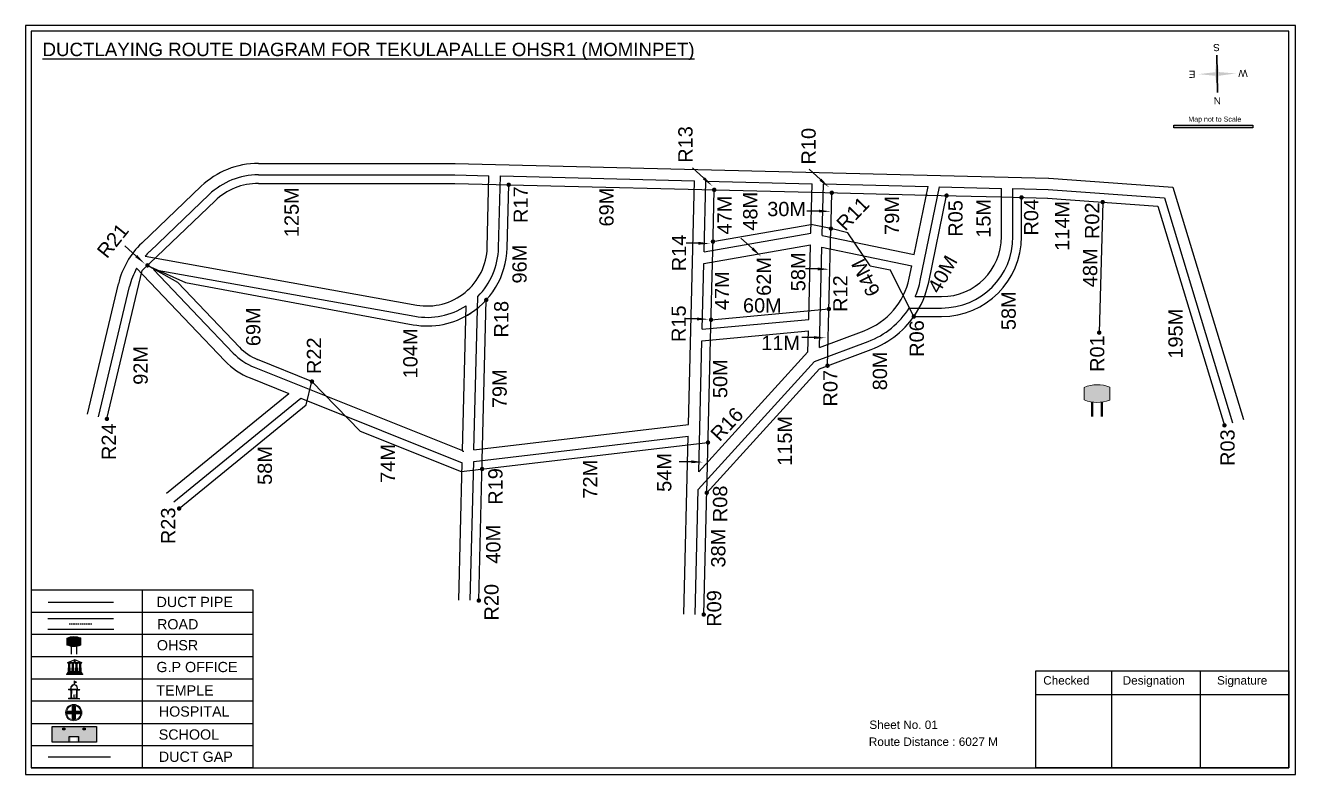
# Model space of a CAD drawing. Header units: inches. Extents: x 1972 to 9977, y 79 to 2755.
# Drawn here: x 4289 to 5179, y 2231 to 2755 of the extents above; entities that cross this region are included whole.
import ezdxf

# ---------------------------------------------------------------- set-up
doc = ezdxf.new("R2010")
doc.units = ezdxf.units.IN
doc.header["$MEASUREMENT"] = 0
doc.linetypes.add('DASHEDX2', pattern=[1.5, 1, -0.5])
for name, color, linetype in [('LANDMARK', 7, 'Continuous'), ('OHT', 7, 'Continuous'), ('pipe', 5, 'Continuous')]:
    doc.layers.add(name, color=color, linetype=linetype)
doc.styles.get("Standard").update_dxf_attribs({"font": 'arial.ttf'})

# ---------------------------------------------------------------- blocks, each defined once
blk = doc.blocks.new('OHT')
at = {"linetype": 'Continuous', "lineweight": 0, "true_color": 0x0ffffc}
blk.add_hatch(color=4, dxfattribs=at).paths.add_polyline_path([(0.012, 1), (0, 1, 0.101323), (-0.4, 0.916), (-0.4, 0.525, 0.194075), (0.399, 0.521), (0.399, 0.921, 0.097877)])
at = {"color": 4, "linetype": 'Continuous', "lineweight": 0, "true_color": 0x0ffffc, "flags": 128}
for points in [[(-0.4, 0.525), (-0.4, 0.916)], [(0.399, 0.521), (0.399, 0.921)]]:
    blk.add_lwpolyline(points, dxfattribs=at)
at = {"color": 4, "linetype": 'Continuous', "lineweight": 0, "true_color": 0x0ffffc, "const_width": 0.075, "flags": 128}
for points in [[(-0.15, 0), (-0.15, 0.475)], [(0.15, 0), (0.15, 0.473)]]:
    blk.add_lwpolyline(points, dxfattribs=at)
at = {"color": 4, "linetype": 'Continuous', "lineweight": 0, "true_color": 0x0ffffc}
for centre, radius, start, end in [((0.006, -0.019), 1.019, 67.3109, 113.4711), ((0.004, 1.513), 1.068, 247.7682, 291.7007)]:
    blk.add_arc(centre, radius, start, end, dxfattribs=at)
blk = doc.blocks.new('Government_Office')
at = {"linetype": 'Continuous', "lineweight": 0, "true_color": 0xff0000}
h = blk.add_hatch(color=1, dxfattribs=at)
h.paths.add_polyline_path([(0.44, 0.72), (0.45, 0.75), (0, 0.93), (-0.45, 0.75), (-0.44, 0.72)])
h.paths.add_polyline_path([(0.355, 0.75), (-0.355, 0.75), (0, 0.9)], flags=16)
h.paths.add_polyline_path([(0, 0.778, -1), (0, 0.872, -1)], flags=0)
h = blk.add_hatch(color=1, dxfattribs=at)
edge = h.paths.add_edge_path()
edge.add_arc((0, 0.825), 0.0467, 90, 270)
edge.add_arc((0, 0.825), 0.0467, 270, 450)
for points in [[(-0.5, 0.05), (0.5, 0.05), (0.5, 0), (-0.5, 0)], [(-0.45, 0.075), (-0.45, 0.12), (0.45, 0.12), (0.45, 0.075)], [(-0.4, 0.14), (-0.4, 0.18), (0.4, 0.18), (0.4, 0.14)]]:
    blk.add_hatch(color=1, dxfattribs=at).paths.add_polyline_path(points)
h = blk.add_hatch(color=1, dxfattribs=at)
edge = h.paths.add_edge_path()
edge.add_line((-0.27, 0.195), (-0.295, 0.675))
edge.add_line((-0.295, 0.675), (-0.29, 0.675))
edge.add_arc((-0.278, 0.688), 0.0176, 225.30401, 441.56588)
edge.add_line((-0.275, 0.705), (-0.395, 0.705))
edge.add_arc((-0.392, 0.688), 0.0176, 98.43412, 314.69599)
edge.add_line((-0.38, 0.675), (-0.375, 0.675))
edge.add_line((-0.375, 0.675), (-0.4, 0.195))
edge.add_line((-0.4, 0.195), (-0.27, 0.195))
h = blk.add_hatch(color=1, dxfattribs=at)
edge = h.paths.add_edge_path()
edge.add_line((-0.047, 0.195), (-0.072, 0.675))
edge.add_line((-0.072, 0.675), (-0.067, 0.675))
edge.add_arc((-0.054, 0.688), 0.0176, 225.30401, 441.56588)
edge.add_line((-0.052, 0.705), (-0.172, 0.705))
edge.add_arc((-0.169, 0.688), 0.0176, 98.43412, 314.69599)
edge.add_line((-0.157, 0.675), (-0.152, 0.675))
edge.add_line((-0.152, 0.675), (-0.177, 0.195))
edge.add_line((-0.177, 0.195), (-0.047, 0.195))
h = blk.add_hatch(color=1, dxfattribs=at)
edge = h.paths.add_edge_path()
edge.add_line((0.177, 0.195), (0.152, 0.675))
edge.add_line((0.152, 0.675), (0.157, 0.675))
edge.add_arc((0.169, 0.688), 0.0176, 225.30401, 441.56588)
edge.add_line((0.172, 0.705), (0.052, 0.705))
edge.add_arc((0.054, 0.688), 0.0176, 98.43412, 314.69599)
edge.add_line((0.067, 0.675), (0.072, 0.675))
edge.add_line((0.072, 0.675), (0.047, 0.195))
edge.add_line((0.047, 0.195), (0.177, 0.195))
h = blk.add_hatch(color=1, dxfattribs=at)
edge = h.paths.add_edge_path()
edge.add_line((0.4, 0.195), (0.375, 0.675))
edge.add_line((0.375, 0.675), (0.38, 0.675))
edge.add_arc((0.392, 0.688), 0.0176, 225.30401, 441.56588)
edge.add_line((0.395, 0.705), (0.275, 0.705))
edge.add_arc((0.278, 0.688), 0.0176, 98.43412, 314.69599)
edge.add_line((0.29, 0.675), (0.295, 0.675))
edge.add_line((0.295, 0.675), (0.27, 0.195))
edge.add_line((0.27, 0.195), (0.4, 0.195))
at = {"color": 1, "linetype": 'Continuous', "lineweight": 0, "true_color": 0xff0000, "flags": 128}
for points in [[(-0.45, 0.75), (-0.44, 0.72), (0.44, 0.72), (0.45, 0.75), (0, 0.93)], [(-0.355, 0.75), (0.355, 0.75), (0, 0.9)], [(-0.5, 0.05), (0.5, 0.05), (0.5, 0), (-0.5, 0)], [(-0.45, 0.075), (-0.45, 0.12), (0.45, 0.12), (0.45, 0.075)], [(-0.4, 0.14), (-0.4, 0.18), (0.4, 0.18), (0.4, 0.14)]]:
    blk.add_lwpolyline(points, close=True, dxfattribs=at)
for points in [[(0, 0.872, 1), (0, 0.778, 1)], [(-0.27, 0.195), (-0.295, 0.675), (-0.29, 0.675, 1.379694), (-0.275, 0.705), (-0.395, 0.705, 1.379694), (-0.38, 0.675), (-0.375, 0.675), (-0.4, 0.195)], [(-0.047, 0.195), (-0.072, 0.675), (-0.067, 0.675, 1.379694), (-0.052, 0.705), (-0.172, 0.705, 1.379694), (-0.157, 0.675), (-0.152, 0.675), (-0.177, 0.195)], [(0.177, 0.195), (0.152, 0.675), (0.157, 0.675, 1.379694), (0.172, 0.705), (0.052, 0.705, 1.379694), (0.067, 0.675), (0.072, 0.675), (0.047, 0.195)], [(0.4, 0.195), (0.375, 0.675), (0.38, 0.675, 1.379694), (0.395, 0.705), (0.275, 0.705, 1.379694), (0.29, 0.675), (0.295, 0.675), (0.27, 0.195)]]:
    blk.add_lwpolyline(points, format="xyb", close=True, dxfattribs=at)
blk = doc.blocks.new('Temple')
at = {"linetype": 'Continuous', "lineweight": 0, "true_color": 0xff0000}
h = blk.add_hatch(color=1, dxfattribs=at)
edge = h.paths.add_edge_path()
edge.add_line((0.175, 0.49), (0.225, 0.49))
edge.add_line((0.225, 0.49), (0.225, 0.497))
edge.add_line((0.225, 0.497), (0.307, 0.497))
edge.add_line((0.307, 0.497), (0.307, 0.533))
edge.add_line((0.307, 0.533), (0.257, 0.533))
edge.add_line((0.257, 0.533), (0.257, 0.54))
edge.add_line((0.257, 0.54), (0.2, 0.54))
edge.add_spline(control_points=[(0.2, 0.54), (0.2, 0.589), (0.19, 0.638), (0.142, 0.743), (0.092, 0.79), (0.027, 0.805), (0.02, 0.806), (0.012, 0.806)], knot_values=[4.712389, 4.712389, 4.712389, 4.712389, 5.278166, 5.278166, 6.117402, 6.117402, 6.223801, 6.223801, 6.223801, 6.223801], degree=3, periodic=0)
edge.add_line((0.012, 0.806), (0.012, 0.79))
edge.add_line((0.012, 0.79), (-0.012, 0.79))
edge.add_line((-0.012, 0.79), (-0.012, 0.806))
edge.add_spline(control_points=[(-0.012, 0.806), (-0.055, 0.802), (-0.096, 0.781), (-0.171, 0.699), (-0.197, 0.628), (-0.2, 0.55), (-0.2, 0.545), (-0.2, 0.54)], knot_values=[6.343965, 6.343965, 6.343965, 6.343965, 6.956638, 6.956638, 7.795874, 7.795874, 7.853982, 7.853982, 7.853982, 7.853982], degree=3, periodic=0)
edge.add_line((-0.2, 0.54), (-0.257, 0.54))
edge.add_line((-0.257, 0.54), (-0.257, 0.533))
edge.add_line((-0.257, 0.533), (-0.307, 0.533))
edge.add_line((-0.307, 0.533), (-0.307, 0.497))
edge.add_line((-0.307, 0.497), (-0.225, 0.497))
edge.add_line((-0.225, 0.497), (-0.225, 0.49))
edge.add_line((-0.225, 0.49), (-0.175, 0.49))
edge.add_line((-0.175, 0.49), (-0.175, 0.07))
edge.add_arc((-0.205, 0.07), 0.03, -90, 0, ccw=False)
edge.add_line((-0.205, 0.04), (-0.257, 0.04))
edge.add_line((-0.257, 0.04), (-0.257, 0.033))
edge.add_line((-0.257, 0.033), (-0.307, 0.033))
edge.add_line((-0.307, 0.033), (-0.307, 0))
edge.add_line((-0.307, 0), (0.307, 0))
edge.add_line((0.307, 0), (0.307, 0.033))
edge.add_line((0.307, 0.033), (0.257, 0.033))
edge.add_line((0.257, 0.033), (0.257, 0.04))
edge.add_line((0.257, 0.04), (0.205, 0.04))
edge.add_arc((0.205, 0.07), 0.03, 180, 270, ccw=False)
edge.add_line((0.175, 0.07), (0.175, 0.49))
h.paths.add_polyline_path([(0.125, 0.07, -0.414214), (0.095, 0.04), (0.05, 0.04), (0.05, 0.033), (-0.05, 0.033), (-0.05, 0.04), (-0.095, 0.04, -0.414214), (-0.125, 0.07), (-0.125, 0.497), (0.125, 0.497)], flags=16)
edge = h.paths.add_edge_path(flags=16)
edge.add_ellipse((0, 0.54), major_axis=(0, 0.242), ratio=0.722808, start_angle=270, end_angle=450, ccw=False)
edge.add_line((0.175, 0.54), (-0.175, 0.54))
h.paths.add_polyline_path([(0.012, 0.23), (0.012, 0.07), (-0.012, 0.07), (-0.012, 0.23)], flags=0)
h = blk.add_hatch(color=1, dxfattribs=at)
edge = h.paths.add_edge_path()
edge.add_line((0.012, 0.857), (0, 0.85))
edge.add_line((0, 0.85), (-0.003, 0.925))
edge.add_line((-0.003, 0.925), (-0.012, 0.925))
edge.add_line((-0.012, 0.925), (-0.012, 0.806))
edge.add_spline(control_points=[(-0.012, 0.806), (-0.004, 0.807), (0.004, 0.807), (0.012, 0.806)], knot_values=[6.223801, 6.223801, 6.223801, 6.223801, 6.343965, 6.343965, 6.343965, 6.343965], degree=3, periodic=0)
edge.add_line((0.012, 0.806), (0.012, 0.857))
h = blk.add_hatch(color=1, dxfattribs=at)
edge = h.paths.add_edge_path()
edge.add_line((0.012, 0.79), (0.012, 0.806))
edge.add_spline(control_points=[(0.012, 0.806), (0.004, 0.807), (-0.004, 0.807), (-0.012, 0.806)], knot_values=[6.223801, 6.223801, 6.223801, 6.223801, 6.343965, 6.343965, 6.343965, 6.343965], degree=3, periodic=0)
edge.add_line((-0.012, 0.806), (-0.012, 0.79))
edge.add_line((-0.012, 0.79), (0.012, 0.79))
at = {"linetype": 'Continuous', "lineweight": 0, "true_color": 0xe66000}
blk.add_hatch(color=32, dxfattribs=at).paths.add_polyline_path([(-0.006, 1), (0.147, 0.931), (0, 0.85)])
at = {"color": 1, "linetype": 'Continuous', "lineweight": 0, "true_color": 0xff0000, "flags": 128}
for points in [[(0.012, 0.925), (-0.012, 0.925), (-0.012, 0.79), (0.012, 0.79)], [(0.012, 0.23), (-0.012, 0.23), (-0.012, 0.07), (0.012, 0.07)]]:
    blk.add_lwpolyline(points, close=True, dxfattribs=at)
at = {"color": 32, "linetype": 'Continuous', "lineweight": 0, "true_color": 0xe66000, "flags": 128}
blk.add_lwpolyline([(-0.006, 1), (0.147, 0.931), (0, 0.85), (-0.006, 1)], dxfattribs=at)
at = {"color": 1, "linetype": 'Continuous', "lineweight": 0, "true_color": 0xff0000, "flags": 128}
blk.add_lwpolyline([(0.2, 0.54), (0.257, 0.54), (0.257, 0.533), (0.307, 0.533), (0.307, 0.497), (0.225, 0.497), (0.225, 0.49), (0.175, 0.49), (0.175, 0.07, 0.414214), (0.205, 0.04), (0.257, 0.04), (0.257, 0.033), (0.307, 0.033), (0.307, 0), (-0.307, 0), (-0.307, 0.033), (-0.257, 0.033), (-0.257, 0.04), (-0.205, 0.04, 0.414214), (-0.175, 0.07), (-0.175, 0.49), (-0.225, 0.49), (-0.225, 0.497), (-0.307, 0.497), (-0.307, 0.533), (-0.257, 0.533), (-0.257, 0.54), (-0.2, 0.54)], format="xyb", dxfattribs=at)
blk.add_lwpolyline([(-0.175, 0.54), (0.175, 0.54)], dxfattribs=at)
blk.add_lwpolyline([(0.125, 0.497), (0.125, 0.07, -0.414214), (0.095, 0.04), (0.05, 0.04), (0.05, 0.033), (-0.05, 0.033), (-0.05, 0.04), (-0.095, 0.04, -0.414214), (-0.125, 0.07), (-0.125, 0.497)], format="xyb", close=True, dxfattribs=at)
at = {"color": 1, "linetype": 'Continuous', "lineweight": 0, "true_color": 0xff0000}
blk.add_ellipse((0, 0.54), major_axis=(0, 0.242), ratio=0.722808, start_param=4.712389, end_param=7.853982, dxfattribs=at)
blk.add_open_spline([(0.2, 0.54), (0.2, 0.589), (0.19, 0.638), (0.142, 0.743), (0.092, 0.79), (-0.023, 0.816), (-0.085, 0.794), (-0.171, 0.699), (-0.197, 0.628), (-0.2, 0.55), (-0.2, 0.545), (-0.2, 0.54)], degree=3, knots=[4.712389, 4.712389, 4.712389, 4.712389, 5.278166, 5.278166, 6.117402, 6.117402, 6.956638, 6.956638, 7.795874, 7.795874, 7.853982, 7.853982, 7.853982, 7.853982], dxfattribs=at)
blk = doc.blocks.new('*U5')
at = {"color": 0, "linetype": 'DASHEDX2', "transparency": 16777216}
blk.add_line((-8.22, 0), (8.01, 0), dxfattribs=at)
blk = doc.blocks.new('Hospital')
at = {"linetype": 'Continuous', "lineweight": 0, "true_color": 0x000000}
h = blk.add_hatch(color=18, dxfattribs=at)
h.paths.add_polyline_path([(-0.5, 0, 1), (0.5, 0, 1)])
h.paths.add_polyline_path([(0.446, 0, -1), (-0.446, 0, -1)], flags=16)
at = {"linetype": 'Continuous', "true_color": 0xff0000}
blk.add_hatch(color=1, dxfattribs=at).paths.add_polyline_path([(-0.394, 0.08), (-0.08, 0.08), (-0.08, 0.394), (0.08, 0.394), (0.08, 0.08), (0.394, 0.08), (0.394, -0.08), (0.08, -0.08), (0.08, -0.394), (-0.08, -0.394), (-0.08, -0.08), (-0.394, -0.08)])
at = {"color": 1, "linetype": 'Continuous', "true_color": 0xff0000, "flags": 128}
blk.add_lwpolyline([(-0.394, 0.08), (-0.08, 0.08), (-0.08, 0.394), (0.08, 0.394), (0.08, 0.08), (0.394, 0.08), (0.394, -0.08), (0.08, -0.08), (0.08, -0.394), (-0.08, -0.394), (-0.08, -0.08), (-0.394, -0.08)], close=True, dxfattribs=at)
at = {"color": 18, "linetype": 'Continuous', "lineweight": 0, "true_color": 0x000000}
for radius in [0.5, 0.446]:
    blk.add_circle((0, 0), radius, dxfattribs=at)

msp = doc.modelspace()

# ---------------------------------------------------------------- hatches: boundary and pattern name
at = {"true_color": 0x0093dd}
h = msp.add_hatch(color=142, dxfattribs=at)
h.dxf.hatch_style = 1
h.paths.add_polyline_path([(5093.63, 2685.62), (5093.63, 2683.77), (5149.14, 2683.9), (5149.14, 2685.74)])
at = {"ltscale": 0.5}
h = msp.add_hatch(color=5, dxfattribs=at)
h.dxf.hatch_style = 1
h.paths.add_polyline_path([(4627.56, 2645.52, 1), (4627.56, 2642.4, 1)])
h = msp.add_hatch(color=5, dxfattribs=at)
h.dxf.hatch_style = 1
h.paths.add_polyline_path([(4771.58, 2641.95, 1), (4771.58, 2638.83, 1)])
h = msp.add_hatch(color=5, dxfattribs=at)
h.dxf.hatch_style = 1
h.paths.add_polyline_path([(4853.98, 2639.91, 1), (4853.98, 2636.79, 1)])
h = msp.add_hatch(color=5, dxfattribs=at)
h.dxf.hatch_style = 1
h.paths.add_polyline_path([(4934.39, 2637.92, 1), (4934.39, 2634.8, 1)])
h = msp.add_hatch(color=5, dxfattribs=at)
h.dxf.hatch_style = 1
h.paths.add_polyline_path([(4986.92, 2636.62, 1), (4986.92, 2633.5, 1)])
h = msp.add_hatch(color=5, dxfattribs=at)
h.dxf.hatch_style = 1
h.paths.add_polyline_path([(5043.82, 2633.38, 1), (5043.82, 2630.27, 1)])
h = msp.add_hatch(color=5, dxfattribs=at)
h.dxf.hatch_style = 1
h.paths.add_polyline_path([(4853.35, 2614.82, 1), (4853.35, 2611.7, 1)])
h = msp.add_hatch(color=5, dxfattribs=at)
h.dxf.hatch_style = 1
h.paths.add_polyline_path([(4770.69, 2605.71, 1), (4770.69, 2602.59, 1)])
h = msp.add_hatch(color=5, dxfattribs=at)
h.dxf.hatch_style = 1
h.paths.add_polyline_path([(4374.38, 2589.08, 1), (4374.38, 2585.96, 1)])
h = msp.add_hatch(color=5, dxfattribs=at)
h.dxf.hatch_style = 1
h.paths.add_polyline_path([(4611.81, 2564.88, 1), (4611.81, 2561.76, 1)])
h = msp.add_hatch(color=5, dxfattribs=at)
h.dxf.hatch_style = 1
h.paths.add_polyline_path([(4851.96, 2558.54, 1), (4851.96, 2555.43, 1)])
h = msp.add_hatch(color=5, dxfattribs=at)
h.dxf.hatch_style = 1
h.paths.add_polyline_path([(4769.33, 2550.96, 1), (4769.33, 2547.85, 1)])
h = msp.add_hatch(color=5, dxfattribs=at)
h.dxf.hatch_style = 1
h.paths.add_polyline_path([(4911.44, 2553.22, 1), (4911.44, 2550.1, 1)])
h = msp.add_hatch(color=5, dxfattribs=at)
h.dxf.hatch_style = 1
h.paths.add_polyline_path([(5041.35, 2541.99, 1), (5041.35, 2538.87, 1)])
h = msp.add_hatch(color=5, dxfattribs=at)
h.dxf.hatch_style = 1
h.paths.add_polyline_path([(4850.98, 2518.81, 1), (4850.98, 2515.7, 1)])
h = msp.add_hatch(color=5, dxfattribs=at)
h.dxf.hatch_style = 1
h.paths.add_polyline_path([(4489.68, 2507.72, 1), (4489.68, 2504.6, 1)])
h = msp.add_hatch(color=5, dxfattribs=at)
h.dxf.hatch_style = 1
h.paths.add_polyline_path([(4345.99, 2481.57, 1), (4345.99, 2478.45, 1)])
h = msp.add_hatch(color=5, dxfattribs=at)
h.dxf.hatch_style = 1
h.paths.add_polyline_path([(5129.13, 2477.07, 1), (5129.13, 2473.96, 1)])
h = msp.add_hatch(color=5, dxfattribs=at)
h.dxf.hatch_style = 1
h.paths.add_polyline_path([(4767.21, 2465.07, 1), (4767.21, 2461.96, 1)])
h = msp.add_hatch(color=5, dxfattribs=at)
h.dxf.hatch_style = 1
h.paths.add_polyline_path([(4608.88, 2446.49, 1), (4608.88, 2443.37, 1)])
h = msp.add_hatch(color=5, dxfattribs=at)
h.dxf.hatch_style = 1
h.paths.add_polyline_path([(4766.33, 2429.85, 1), (4766.33, 2426.74, 1)])
h = msp.add_hatch(color=5, dxfattribs=at)
h.dxf.hatch_style = 1
h.paths.add_polyline_path([(4396.58, 2418.81, 1), (4396.58, 2415.69, 1)])
h = msp.add_hatch(color=5, dxfattribs=at)
h.dxf.hatch_style = 1
h.paths.add_polyline_path([(4606.6, 2354.4, 1), (4606.6, 2351.28, 1)])
h = msp.add_hatch(color=5, dxfattribs=at)
h.dxf.hatch_style = 1
h.paths.add_polyline_path([(4764.22, 2344.59, 1), (4764.22, 2341.47, 1)])
at = {"true_color": 0xc8c92d}
h = msp.add_hatch(color=52, dxfattribs=at)
h.dxf.hatch_style = 1
h.paths.add_polyline_path([(4313.82, 2264.68), (4307.65, 2264.68), (4307.65, 2253.59), (4313.82, 2253.59)])
h.paths.add_polyline_path([(4338.67, 2264.68), (4332.5, 2264.68), (4332.5, 2253.59), (4338.67, 2253.59)])
at = {"true_color": 0x293189}
h = msp.add_hatch(color=177, dxfattribs=at)
h.dxf.hatch_style = 1
h.paths.add_polyline_path([(4332.5, 2264.68), (4313.82, 2264.68), (4313.82, 2253.59), (4320.83, 2253.59), (4320.83, 2257.23), (4324.68, 2257.23), (4324.68, 2253.59), (4332.5, 2253.59)])
h.paths.add_polyline_path([(4316.49, 2262.21), (4315.11, 2262.21), (4315.11, 2263.48), (4316.49, 2263.48)], flags=16)
h.paths.add_polyline_path([(4329.36, 2262.21), (4329.36, 2263.48), (4330.74, 2263.48), (4330.74, 2262.21)], flags=16)

# ---------------------------------------------------------------- linework, layer by layer
for p, q in [((5123.82, 2734.77), (5124.28, 2708.48)), ((5124.28, 2708.48), (5123.82, 2734.77)), ((5123.82, 2734.77), (5124.28, 2708.48)), ((5124.05, 2721.65), (5123.82, 2734.77)), ((4452.12, 2658.89), (4589.83, 2658.89)), ((4590.02, 2658.89), (5005.8, 2648.6)), ((4764.31, 2648.48), (4756.29, 2655.74)), ((4846.02, 2647.52), (4838, 2654.78)), ((4452.12, 2650.89), (4589.83, 2650.89)), ((4589.83, 2650.89), (4613.71, 2650.3)), ((4612.47, 2600.06), (4613.71, 2650.3)), ((4620.46, 2599.87), (4621.71, 2650.11)), ((4621.71, 2650.11), (4757.74, 2646.74)), ((4753.51, 2476), (4757.74, 2646.74)), ((4764.51, 2596.98), (4765.73, 2646.54)), ((4765.73, 2646.54), (4840.13, 2644.7)), ((4839.27, 2610.07), (4840.13, 2644.7)), ((4847.23, 2608.4), (4848.13, 2644.5)), ((4848.13, 2644.5), (4921.4, 2642.69)), ((5006.18, 2648.58), (5093.08, 2642.3)), ((4370.41, 2603.08), (4412.07, 2642.85)), ((4375.94, 2597.29), (4417.59, 2637.06)), ((4911.58, 2595.11), (4921.4, 2642.69)), ((4915.99, 2576.89), (4929.53, 2642.49)), ((4929.53, 2642.49), (4972.92, 2641.41)), ((4972.92, 2607.66), (4972.92, 2641.41)), ((4980.92, 2641.21), (5005.6, 2640.6)), ((4980.92, 2607.66), (4980.92, 2641.21)), ((4986.92, 2641.06), (4986.92, 2641.21)), ((5005.6, 2640.6), (5087.02, 2634.72)), ((5093.08, 2642.3), (5142.52, 2479.58)), ((5043.82, 2631.82), (5043.82, 2631.82)), ((5087.02, 2634.72), (5134.87, 2477.26)), ((4845, 2625.5), (4836.5, 2625.5)), ((4764.51, 2596.98), (4839.27, 2610.07)), ((4847.23, 2608.4), (4911.58, 2595.11)), ((4366.52, 2594.02), (4358.5, 2601.28)), ((4760.5, 2602.99), (4752, 2602.99)), ((4764.31, 2588.82), (4839.07, 2601.91)), ((4798.33, 2599.26), (4790.32, 2606.53)), ((4837.78, 2549.66), (4839.07, 2601.91)), ((4845.29, 2530.08), (4847.03, 2600.27)), ((4847.03, 2600.27), (4909.97, 2587.28)), ((4372.67, 2593.87), (4563.07, 2559.76)), ((4366.78, 2585.45), (4404.66, 2545.77)), ((4378.57, 2584.68), (4410.44, 2551.29)), ((4378.57, 2584.68), (4561.66, 2551.89)), ((4763.17, 2542.82), (4764.31, 2588.82)), ((4844, 2584.99), (4835.5, 2584.99)), ((4908.16, 2578.51), (4909.97, 2587.28)), ((4332.37, 2483.24), (4354.03, 2574.52)), ((4340.16, 2481.4), (4361.81, 2572.67)), ((4603.21, 2458.36), (4605.87, 2565.78)), ((4912.45, 2565.66), (4930.92, 2565.66)), ((4595.19, 2457.87), (4597.7, 2559.16)), ((4908.23, 2557.66), (4930.92, 2557.66)), ((4410.44, 2551.29), (4434.46, 2526.14)), ((4759.5, 2549.99), (4751, 2549.99)), ((4763.17, 2542.82), (4837.78, 2549.66)), ((4404.66, 2545.77), (4428.67, 2520.62)), ((4762.97, 2534.76), (4837.58, 2541.61)), ((4841.5, 2536.99), (4833, 2536.99)), ((4837.22, 2527.07), (4837.58, 2541.61)), ((4845.29, 2530.08), (4876.65, 2541.76)), ((4760.69, 2442.9), (4762.97, 2534.76)), ((4841.83, 2520.25), (4879.44, 2534.27)), ((4760.39, 2430.68), (4841.83, 2520.25)), ((4760.69, 2442.9), (4837.22, 2527.07)), ((4449.26, 2516.13), (4595.19, 2457.87)), ((4446.3, 2508.7), (4473.43, 2497.87)), ((4387.74, 2428.11), (4473.43, 2497.87)), ((4392.79, 2421.91), (4481.93, 2494.48)), ((4481.93, 2494.48), (4594.98, 2449.34)), ((4603.21, 2458.36), (4753.51, 2476)), ((4603.01, 2450.28), (4753.31, 2467.93)), ((4750.23, 2343.38), (4753.31, 2467.93)), ((4595.18, 2457.42), (4596.06, 2457.52)), ((4592.6, 2353.19), (4594.98, 2449.34)), ((4600.6, 2352.99), (4603.01, 2450.28)), ((4755.5, 2449.99), (4747, 2449.99)), ((4758.23, 2343.18), (4760.39, 2430.68)), ((4292.97, 2360.12), (4292.97, 2236.91)), ((4370.74, 2360.12), (4370.74, 2235.7)), ((4448.5, 2344.57), (4292.97, 2344.57)), ((4304.63, 2340.27), (4350.51, 2340.27)), ((4304.63, 2332.75), (4350.75, 2332.75)), ((4448.5, 2329.01), (4292.97, 2329.01)), ((4448.5, 2313.46), (4292.97, 2313.46)), ((4448.5, 2297.91), (4292.97, 2297.91)), ((4448.5, 2282.35), (4292.97, 2282.35)), ((4292.97, 2266.8), (4448.5, 2266.8)), ((4292.97, 2251.25), (4448.5, 2251.25)), ((4292.97, 2236.91), (4292.97, 2235.7)), ((4292.97, 2236.67), (4292.97, 2235.71)), ((4448.5, 2235.7), (4292.97, 2235.7))]:
    msp.add_line(p, q)
at = {"color": 1}
msp.add_line((5124.28, 2708.48), (5124.05, 2721.64), dxfattribs=at)
at = {"color": 5}
msp.add_line((4374.38, 2587.52), (4401, 2575.54), dxfattribs=at)
at = {"color": 242, "true_color": 0xcd2027}
for p, q in [((5050.03, 2303.54), (5050.03, 2235.65)), ((5112.24, 2303.54), (5112.24, 2235.65)), ((4997.07, 2287.1), (5174.29, 2287.1))]:
    msp.add_line(p, q, dxfattribs=at)
for points in [[(4288.86, 2755.5), (4288.86, 2231), (5179, 2231), (5179, 2755.5)], [(4292.97, 2751.48), (4292.97, 2235.71), (5174.29, 2235.71), (5174.29, 2751.48)], [(4338.73, 2264.68), (4338.73, 2253.59), (4307.65, 2253.59), (4307.65, 2264.68)], [(4316.49, 2263.48), (4316.49, 2262.21), (4315.11, 2262.21), (4315.11, 2263.48)], [(4329.36, 2262.21), (4329.36, 2263.48), (4330.74, 2263.48), (4330.74, 2262.21)]]:
    msp.add_lwpolyline(points, close=True)
at = {"color": 142, "true_color": 0x0093dd}
msp.add_lwpolyline([(5149.14, 2683.9), (5093.63, 2683.77), (5093.63, 2685.62), (5149.14, 2685.74), (5149.14, 2683.9)], dxfattribs=at)
for points in [[(4448.5, 2235.7), (4448.5, 2360.12), (4292.97, 2360.12)], [(4319.5, 2253.59), (4319.5, 2257.7), (4326.02, 2257.7), (4326.02, 2253.59)]]:
    msp.add_lwpolyline(points)
at = {"color": 242, "true_color": 0xcd2027}
msp.add_lwpolyline([(5174.29, 2235.65), (4997.07, 2235.65), (4997.07, 2303.54), (5174.29, 2303.54)], close=True, dxfattribs=at)
for centre, radius, start, end in [((4452.12, 2600.89), 58, 90, 133.66997), ((4452.12, 2600.89), 50, 90, 133.66997), ((4410.46, 2561.13), 58, 133.66997, 166.65324), ((4570.48, 2601.1), 42, 259.84516, 358.58193), ((4570.48, 2601.1), 50, 315.05476, 358.58193), ((4930.92, 2607.66), 50, 270, 0), ((4930.92, 2607.66), 42, 270, 0), ((4410.46, 2561.13), 50, 133.66997, 139.09629), ((4410.46, 2561.13), 50, 150.89076, 166.65324), ((4859.19, 2588.61), 50, 290.43921, 348.33714), ((4859.19, 2588.61), 58, 336.68274, 348.33714), ((4570.48, 2601.1), 50, 259.84516, 302.98755), ((4859.19, 2588.61), 58, 290.43921, 327.7406), ((4464.84, 2555.14), 50, 223.66997, 248.23559), ((4464.84, 2555.14), 42, 223.66997, 248.23559)]:
    msp.add_arc(centre, radius, start, end)
for points in [[(5125.35, 2721.66), (5122.53, 2721.61), (5123.82, 2734.77)], [(5125.35, 2721.66), (5122.53, 2721.61), (5123.82, 2734.77)], [(5124.02, 2722.92), (5124.07, 2720.1), (5110.9, 2721.39)], [(5124.02, 2722.92), (5124.07, 2720.1), (5110.9, 2721.39)], [(5124.02, 2722.93), (5124.07, 2720.1), (5137.2, 2721.86)], [(5124.02, 2722.93), (5124.07, 2720.1), (5137.2, 2721.86)], [(4764.97, 2649.22), (4763.64, 2647.75), (4770.4, 2642.96)], [(4846.68, 2648.25), (4845.35, 2646.78), (4852.11, 2642)], [(4845.03, 2626.49), (4844.97, 2624.51), (4853.22, 2625.27)], [(4760.53, 2603.98), (4760.47, 2602), (4768.72, 2602.76)], [(4799, 2600), (4797.67, 2598.53), (4804.43, 2593.75)], [(4367.18, 2594.75), (4365.85, 2593.28), (4372.61, 2588.5)], [(4844.03, 2585.98), (4843.97, 2584), (4852.22, 2584.76)], [(4759.53, 2550.98), (4759.47, 2549), (4767.72, 2549.76)], [(4841.53, 2537.98), (4841.47, 2536), (4849.72, 2536.76)], [(4755.53, 2450.98), (4755.47, 2449), (4763.72, 2449.76)]]:
    msp.add_solid(points)
at = {"color": 1}
msp.add_solid([(5125.35, 2721.66), (5122.53, 2721.61), (5124.28, 2708.48)], dxfattribs=at)
msp.add_solid([(5125.35, 2721.66), (5122.53, 2721.61), (5124.28, 2708.48)], dxfattribs=at)
at = {"layer": 'OHT', "color": 5}
msp.add_line((4304.8, 2351.65), (4350.68, 2351.65), dxfattribs=at)
at = {"layer": 'OHT', "color": 1}
msp.add_line((4304.8, 2243.47), (4348.39, 2243.47), dxfattribs=at)
at = {"layer": 'pipe'}
for p, q in [((4452.12, 2644.89), (4589.83, 2644.89)), ((4589.75, 2644.89), (4839.98, 2638.7)), ((4626.46, 2599.72), (4627.56, 2643.96)), ((4770.51, 2596.83), (4771.58, 2640.39)), ((4839.98, 2638.7), (4921.25, 2636.69)), ((4853.23, 2608.25), (4853.98, 2638.35)), ((4920.17, 2636.71), (4972.77, 2635.41)), ((4921.87, 2575.68), (4934.39, 2636.36)), ((4972.92, 2635.41), (5005.46, 2634.6)), ((4986.92, 2607.66), (4986.92, 2635.06)), ((4370.66, 2583.96), (4421.74, 2632.72)), ((5005.17, 2634.62), (5082.48, 2629.03)), ((5043.82, 2631.82), (5041.35, 2540.43)), ((5082.48, 2629.03), (5129.13, 2475.51)), ((4770.69, 2604.15), (4839.28, 2616.16)), ((4853.35, 2613.26), (4839.28, 2616.16)), ((4850.98, 2517.26), (4853.35, 2613.26)), ((4865.28, 2610.34), (4853.35, 2613.26)), ((4880.8, 2587.17), (4865.28, 2610.34)), ((4768.98, 2535.32), (4770.54, 2598.03)), ((4345.99, 2480.01), (4370.66, 2583.96)), ((4395.59, 2575.54), (4374.38, 2587.52)), ((4880.8, 2587.17), (4894.78, 2584.29)), ((4911.44, 2551.66), (4894.78, 2584.29)), ((4395.59, 2575.54), (4414.78, 2555.44)), ((4401, 2575.54), (4560.6, 2545.98)), ((4414.78, 2555.44), (4438.8, 2530.28)), ((4609.03, 2450.99), (4611.81, 2563.32)), ((4769.33, 2549.41), (4851.96, 2556.99)), ((4911.44, 2551.66), (4930.92, 2551.66)), ((4766.33, 2428.29), (4768.98, 2535.32)), ((4845.29, 2515.14), (4881.54, 2528.64)), ((4489.68, 2506.16), (4451.49, 2521.71)), ((4766.33, 2428.29), (4845.29, 2515.14)), ((4485.72, 2489.82), (4489.68, 2506.16)), ((4523.34, 2471.49), (4489.68, 2506.16)), ((4396.58, 2417.25), (4485.72, 2489.82)), ((4523.34, 2471.49), (4594.17, 2443.2)), ((4594.17, 2443.2), (4767.21, 2463.52)), ((4606.6, 2352.84), (4609.03, 2450.99)), ((4764.22, 2343.03), (4766.39, 2430.53))]:
    msp.add_line(p, q, dxfattribs=at)
for centre, radius, start, end in [((4452.12, 2600.89), 44, 90, 133.66997), ((4570.48, 2601.1), 56, 298.88056, 358.58193), ((4930.92, 2607.66), 56, 270, 0), ((4859.19, 2588.61), 64, 324.72764, 348.33714), ((4570.48, 2601.1), 56, 259.84516, 302.98755), ((4859.19, 2588.61), 64, 290.43921, 327.7406), ((4464.84, 2555.14), 36, 223.66997, 248.23559)]:
    msp.add_arc(centre, radius, start, end, dxfattribs=at)

# ---------------------------------------------------------------- block references
at = {"linetype": 'DASHEDX2'}
msp.add_blockref('*U5', (4327.63, 2336.51), dxfattribs=at)
at = {"layer": 'LANDMARK'}
for name, p, xscale, yscale, zscale in [('Government_Office', (4323.39, 2301.05), 11.32114773247135, 11.32114773247135, 11.32114773247135), ('Hospital', (4322.7, 2274.39), 11.41772014427468, 11.41772014427468, 11.41772014427468)]:
    msp.add_blockref(name, p, dxfattribs=dict(at, xscale=xscale, yscale=yscale, zscale=zscale))
at = {"layer": 'LANDMARK', "xscale": 12.62452535729322, "yscale": 12.62452535729322, "zscale": 12.62452535729322, "rotation": 358.3713438591284}
msp.add_blockref('Temple', (4322.82, 2283.93), dxfattribs=at)
at = {"layer": 'OHT'}
for p, xscale, yscale, zscale in [((5039.84, 2481.55), 22.41341502807723, 22.41341502807723, 22.41341502807723), ((4322.8, 2315.15), 12.45189723782068, 12.45189723782068, 12.45189723782068)]:
    msp.add_blockref('OHT', p, dxfattribs=dict(at, xscale=xscale, yscale=yscale, zscale=zscale))

# ---------------------------------------------------------------- texts
at = {"color": 242, "true_color": 0xcd2027}
msp.add_text('%%UDUCTLAYING ROUTE DIAGRAM FOR TEKULAPALLE OHSR1 (MOMINPET)', height=9.375, dxfattribs=at).set_placement((4300.86, 2734.01))
for s, height, rotation, p in [('S', 4.95, 181.00631, (5125.84, 2742.5)), ('W', 4.95, 181.00631, (5145.33, 2724.44)), ('E', 4.95, 181.00631, (5108.73, 2723.8)), ('N', 4.95, 181.00631, (5126.58, 2705.21)), ('R13', 10, 90, (4756.39, 2659.32)), ('R10', 10, 90, (4842.68, 2658.12)), ('125M', 10, 90, (4480.4, 2607.28)), ('R17', 10, 90, (4640.92, 2617.16)), ('69M', 10, 90, (4701.06, 2614.71)), ('47M', 10, 90, (4783.77, 2609.13)), ('48M', 10, 90, (4801.82, 2611.8)), ('79M', 10, 90, (4901.12, 2608.81)), ('R11', 10, 46.21888, (4863.41, 2611.02)), ('R05', 10, 90, (4945.61, 2607.55)), ('15M', 10, 90, (4965.26, 2606.85)), ('R04', 10, 90, (4998.68, 2608.38)), ('114M', 10, 90, (5020.45, 2597.72)), ('R02', 10, 90, (5041.35, 2605.91)), ('R21', 10, 51.34019, (4345.99, 2591.69)), ('R14', 10, 90, (4751.88, 2583.41)), ('96M', 10, 90, (4640.12, 2574.8)), ('62M', 10, 90, (4811.32, 2566.15)), ('58M', 10, 90, (4835.44, 2569.36)), ('64M', 10, 116.56505, (4888.27, 2568.9)), ('40M', 10, 60.85193, (4929.3, 2567.05)), ('48M', 10, 90, (5040, 2572.17)), ('47M', 10, 90, (4782.03, 2556.24)), ('R12', 10, 90, (4864.94, 2554.94)), ('58M', 10, 90, (4982.86, 2542.17)), ('69M', 10, 90, (4453.52, 2530.93)), ('R18', 10, 90, (4627.33, 2537.01)), ('R15', 10, 90, (4751.66, 2533.83)), ('195M', 10, 90, (5099.83, 2522.2)), ('R06', 10, 90, (4918.48, 2523.48)), ('104M', 10, 90, (4563.61, 2508.4)), ('R01', 10, 90, (5044.93, 2512.94)), ('92M', 10, 90, (4374.57, 2503.87)), ('R22', 10, 90, (4496.09, 2511.41)), ('50M', 10, 90, (4780.74, 2494.55)), ('80M', 10, 90, (4892.67, 2500.01)), ('79M', 10, 90, (4626.17, 2487.52)), ('R07', 10, 90, (4857.93, 2488.7)), ('R16', 10, 47.04541, (4775.35, 2463.6)), ('R24', 10, 90, (4352.31, 2451.2)), ('115M', 10, 90, (4826, 2447.16)), ('R03', 10, 90, (5136.28, 2447.05)), ('58M', 10, 90, (4461.62, 2433.8)), ('74M', 10, 90, (4547.77, 2435.23)), ('72M', 10, 90, (4689.65, 2424.2)), ('54M', 10, 90, (4741.54, 2428.92)), ('R19', 10, 90, (4623.23, 2419.91)), ('R08', 10, 90, (4780.67, 2407.72)), ('R23', 10, 90, (4393.89, 2392.34)), ('40M', 10, 90, (4621.73, 2378.67)), ('38M', 10, 90, (4779.4, 2375.96)), ('R20', 10, 90, (4620.45, 2338.83)), ('R09', 10, 90, (4776.47, 2334.47))]:
    msp.add_text(s, height=height, rotation=rotation).set_placement(p)
for s, height, p in [('Map not to Scale', 3.5424, (5103.81, 2688.12)), ('30M', 10, (4808.72, 2621.96)), ('60M', 10, (4791.72, 2554.46)), ('11M', 10, (4804.56, 2528.18)), ('DUCT PIPE', 7.178, (4380.78, 2348.28)), ('ROAD ', 7.178, (4381.09, 2332.67)), ('OHSR', 7.178, (4380.99, 2318)), ('G.P OFFICE', 7.178, (4380.67, 2302.71)), ('Checked', 5.886, (5002.14, 2294)), ('Designation', 5.886, (5057.84, 2294)), ('Signature', 5.886, (5123.94, 2294)), ('TEMPLE', 7.178, (4380.66, 2286.3)), ('HOSPITAL', 7.178, (4382.34, 2271.61)), ('SCHOOL', 7.178, (4382.28, 2255.45)), ('Sheet No. 01', 5.886, (4880.28, 2262.94)), ('Route Distance : 6027 M', 5.886, (4879.91, 2251.07)), ('DUCT GAP', 7.178, (4382.38, 2239.89))]:
    msp.add_text(s, height=height).set_placement(p)

doc.saveas('drawing.dxf')
